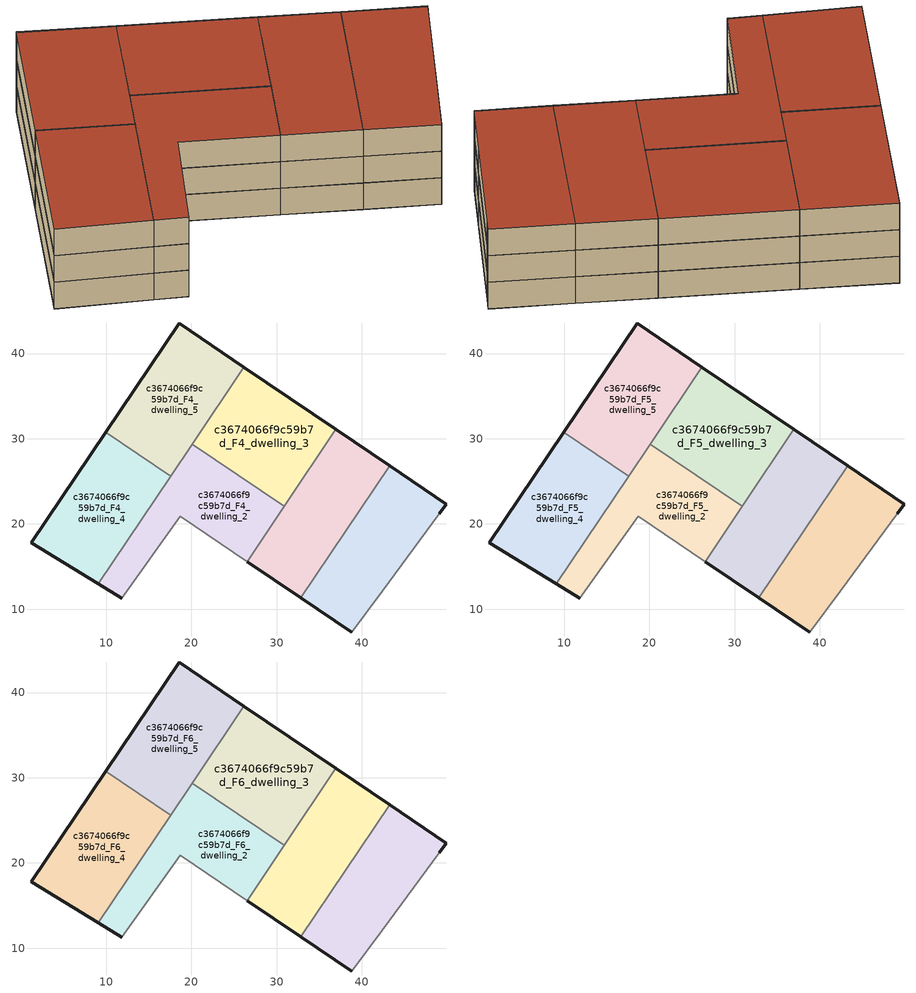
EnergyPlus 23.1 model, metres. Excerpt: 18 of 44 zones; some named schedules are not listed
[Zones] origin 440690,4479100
c3674066f9c59b7d_F4_dwelling_0
 floor to c3674066f9c59b7d_F3_dwelling_0 (EU_floor_Construction): 42.39,12.1 49.08,21.19 49.91,22.33 43.27,26.83 32.87,11.34 38.85,7.32 z12
 wall outside (EU_wall_Construction): 38.85,7.32 32.87,11.34 / 43.27,26.83 49.91,22.33 49.08,21.19 z12:15
 wall to c3674066f9c59b7d_F4_dwelling_1 (EU_wall_Construction): 32.87,11.34 43.27,26.83 z12:15
 wall adiabatic (EU_wall_Construction): 49.08,21.19 42.39,12.1 38.85,7.32 z12:15
c3674066f9c59b7d_F4_dwelling_1
 floor to c3674066f9c59b7d_F3_dwelling_1 (EU_floor_Construction): 32.87,11.34 43.27,26.83 36.97,31.11 26.55,15.59 z12
 wall outside (EU_wall_Construction): 32.87,11.34 26.55,15.59 / 36.97,31.11 43.27,26.83 z12:15
 wall to c3674066f9c59b7d_F4_dwelling_3 (EU_wall_Construction): 30.9,22.07 36.97,31.11 z12:15
 wall to c3674066f9c59b7d_F4_dwelling_2 (EU_wall_Construction): 26.55,15.59 30.9,22.07 z12:15
c3674066f9c59b7d_F4_dwelling_2
 floor to c3674066f9c59b7d_F3_dwelling_2 (EU_floor_Construction): 26.55,15.59 30.91,22.07 20.08,29.34 9.07,12.96 11.85,11.26 18.68,20.88 z12
 wall outside (EU_wall_Construction): 11.85,11.26 9.07,12.96 z12:15
 wall adiabatic (EU_wall_Construction): 26.55,15.59 18.68,20.88 11.85,11.26 z12:15
 wall to c3674066f9c59b7d_F4_dwelling_3 (EU_wall_Construction): 20.08,29.34 30.91,22.07 z12:15
 wall to c3674066f9c59b7d_F4_dwelling_4 (EU_wall_Construction): 9.07,12.96 17.58,25.62 z12:15
 wall to c3674066f9c59b7d_F4_dwelling_5 (EU_wall_Construction): 17.58,25.62 20.08,29.34 z12:15
c3674066f9c59b7d_F4_dwelling_3
 floor to c3674066f9c59b7d_F3_dwelling_3 (EU_floor_Construction): 30.91,22.07 36.97,31.11 26.18,38.42 20.08,29.34 z12
 wall outside (EU_wall_Construction): 26.18,38.42 36.97,31.11 z12:15
 wall to c3674066f9c59b7d_F4_dwelling_5 (EU_wall_Construction): 20.08,29.34 26.18,38.42 z12:15
c3674066f9c59b7d_F4_dwelling_4
 floor to c3674066f9c59b7d_F3_dwelling_4 (EU_floor_Construction): 9.07,12.96 17.58,25.62 9.93,30.75 1.21,17.77 z12
 wall outside (EU_wall_Construction): 9.07,12.96 1.21,17.77 9.93,30.75 z12:15
 wall to c3674066f9c59b7d_F4_dwelling_5 (EU_wall_Construction): 9.93,30.75 17.58,25.62 z12:15
c3674066f9c59b7d_F4_dwelling_5
 floor to c3674066f9c59b7d_F3_dwelling_5 (EU_floor_Construction): 17.58,25.62 26.18,38.42 18.55,43.59 9.93,30.75 z12
 wall outside (EU_wall_Construction): 9.93,30.75 18.55,43.59 26.18,38.42 z12:15
c3674066f9c59b7d_F5_dwelling_0
 floor to c3674066f9c59b7d_F4_dwelling_0 (EU_floor_Construction): 42.39,12.1 49.08,21.19 49.91,22.33 43.27,26.83 32.87,11.34 38.85,7.32 z15
 wall outside (EU_wall_Construction): 38.85,7.32 32.87,11.34 / 43.27,26.83 49.91,22.33 49.08,21.19 z15:18
 wall to c3674066f9c59b7d_F5_dwelling_1 (EU_wall_Construction): 32.87,11.34 43.27,26.83 z15:18
 wall adiabatic (EU_wall_Construction): 49.08,21.19 42.39,12.1 38.85,7.32 z15:18
c3674066f9c59b7d_F5_dwelling_1
 floor to c3674066f9c59b7d_F4_dwelling_1 (EU_floor_Construction): 32.87,11.34 43.27,26.83 36.97,31.11 26.55,15.59 z15
 wall outside (EU_wall_Construction): 32.87,11.34 26.55,15.59 / 36.97,31.11 43.27,26.83 z15:18
 wall to c3674066f9c59b7d_F5_dwelling_3 (EU_wall_Construction): 30.9,22.07 36.97,31.11 z15:18
 wall to c3674066f9c59b7d_F5_dwelling_2 (EU_wall_Construction): 26.55,15.59 30.9,22.07 z15:18
c3674066f9c59b7d_F5_dwelling_2
 floor to c3674066f9c59b7d_F4_dwelling_2 (EU_floor_Construction): 26.55,15.59 30.91,22.07 20.08,29.34 9.07,12.96 11.85,11.26 18.68,20.88 z15
 wall outside (EU_wall_Construction): 11.85,11.26 9.07,12.96 z15:18
 wall adiabatic (EU_wall_Construction): 26.55,15.59 18.68,20.88 11.85,11.26 z15:18
 wall to c3674066f9c59b7d_F5_dwelling_3 (EU_wall_Construction): 20.08,29.34 30.91,22.07 z15:18
 wall to c3674066f9c59b7d_F5_dwelling_4 (EU_wall_Construction): 9.07,12.96 17.58,25.62 z15:18
 wall to c3674066f9c59b7d_F5_dwelling_5 (EU_wall_Construction): 17.58,25.62 20.08,29.34 z15:18
c3674066f9c59b7d_F5_dwelling_3
 floor to c3674066f9c59b7d_F4_dwelling_3 (EU_floor_Construction): 30.91,22.07 36.97,31.11 26.18,38.42 20.08,29.34 z15
 wall outside (EU_wall_Construction): 26.18,38.42 36.97,31.11 z15:18
 wall to c3674066f9c59b7d_F5_dwelling_5 (EU_wall_Construction): 20.08,29.34 26.18,38.42 z15:18
c3674066f9c59b7d_F5_dwelling_4
 floor to c3674066f9c59b7d_F4_dwelling_4 (EU_floor_Construction): 9.07,12.96 17.58,25.62 9.93,30.75 1.21,17.77 z15
 wall outside (EU_wall_Construction): 9.07,12.96 1.21,17.77 9.93,30.75 z15:18
 wall to c3674066f9c59b7d_F5_dwelling_5 (EU_wall_Construction): 9.93,30.75 17.58,25.62 z15:18
c3674066f9c59b7d_F5_dwelling_5
 floor to c3674066f9c59b7d_F4_dwelling_5 (EU_floor_Construction): 17.58,25.62 26.18,38.42 18.55,43.59 9.93,30.75 z15
 wall outside (EU_wall_Construction): 9.93,30.75 18.55,43.59 26.18,38.42 z15:18
c3674066f9c59b7d_F6_dwelling_0
 floor to c3674066f9c59b7d_F5_dwelling_0 (EU_floor_Construction): 42.39,12.1 49.08,21.19 49.91,22.33 43.27,26.83 32.87,11.34 38.85,7.32 z18
 wall outside (EU_wall_Construction): 38.85,7.32 32.87,11.34 / 43.27,26.83 49.91,22.33 49.08,21.19 z18:21
 wall to c3674066f9c59b7d_F6_dwelling_1 (EU_wall_Construction): 32.87,11.34 43.27,26.83 z18:21
 wall adiabatic (EU_wall_Construction): 49.08,21.19 42.39,12.1 38.85,7.32 z18:21
 roof outside (EU_roof_Construction): 49.91,22.33 49.08,21.19 42.39,12.1 38.85,7.32 32.87,11.34 43.27,26.83 z21
c3674066f9c59b7d_F6_dwelling_1
 floor to c3674066f9c59b7d_F5_dwelling_1 (EU_floor_Construction): 32.87,11.34 43.27,26.83 36.97,31.11 26.55,15.59 z18
 wall outside (EU_wall_Construction): 32.87,11.34 26.55,15.59 / 36.97,31.11 43.27,26.83 z18:21
 wall to c3674066f9c59b7d_F6_dwelling_3 (EU_wall_Construction): 30.9,22.07 36.97,31.11 z18:21
 wall to c3674066f9c59b7d_F6_dwelling_2 (EU_wall_Construction): 26.55,15.59 30.9,22.07 z18:21
 roof outside (EU_roof_Construction): 43.27,26.83 32.87,11.34 26.55,15.59 36.97,31.11 z21
c3674066f9c59b7d_F6_dwelling_2
 floor to c3674066f9c59b7d_F5_dwelling_2 (EU_floor_Construction): 26.55,15.59 30.91,22.07 20.08,29.34 9.07,12.96 11.85,11.26 18.68,20.88 z18
 wall outside (EU_wall_Construction): 11.85,11.26 9.07,12.96 z18:21
 wall adiabatic (EU_wall_Construction): 26.55,15.59 18.68,20.88 11.85,11.26 z18:21
 wall to c3674066f9c59b7d_F6_dwelling_3 (EU_wall_Construction): 20.08,29.34 30.91,22.07 z18:21
 wall to c3674066f9c59b7d_F6_dwelling_4 (EU_wall_Construction): 9.07,12.96 17.58,25.62 z18:21
 wall to c3674066f9c59b7d_F6_dwelling_5 (EU_wall_Construction): 17.58,25.62 20.08,29.34 z18:21
 roof outside (EU_roof_Construction): 30.91,22.07 26.55,15.59 18.68,20.88 11.85,11.26 9.07,12.96 20.08,29.34 z21
c3674066f9c59b7d_F6_dwelling_3
 floor to c3674066f9c59b7d_F5_dwelling_3 (EU_floor_Construction): 30.91,22.07 36.97,31.11 26.18,38.42 20.08,29.34 z18
 wall outside (EU_wall_Construction): 26.18,38.42 36.97,31.11 z18:21
 wall to c3674066f9c59b7d_F6_dwelling_5 (EU_wall_Construction): 20.08,29.34 26.18,38.42 z18:21
 roof outside (EU_roof_Construction): 36.97,31.11 30.91,22.07 20.08,29.34 26.18,38.42 z21
c3674066f9c59b7d_F6_dwelling_4
 floor to c3674066f9c59b7d_F5_dwelling_4 (EU_floor_Construction): 9.07,12.96 17.58,25.62 9.93,30.75 1.21,17.77 z18
 wall outside (EU_wall_Construction): 9.07,12.96 1.21,17.77 9.93,30.75 z18:21
 wall to c3674066f9c59b7d_F6_dwelling_5 (EU_wall_Construction): 9.93,30.75 17.58,25.62 z18:21
 roof outside (EU_roof_Construction): 17.58,25.62 9.07,12.96 1.21,17.77 9.93,30.75 z21
c3674066f9c59b7d_F6_dwelling_5
 floor to c3674066f9c59b7d_F5_dwelling_5 (EU_floor_Construction): 17.58,25.62 26.18,38.42 18.55,43.59 9.93,30.75 z18
 wall outside (EU_wall_Construction): 9.93,30.75 18.55,43.59 26.18,38.42 z18:21
 roof outside (EU_roof_Construction): 26.18,38.42 17.58,25.62 9.93,30.75 18.55,43.59 z21
[Building]
EU S2 Campaign: North Axis=0; Terrain=City; Solar Distribution=FullExterior
[Site:Location]
Madrid: Latitude=40.5; Longitude=-3.5; Time Zone=1; Elevation=609
[SizingPeriod:WeatherFileDays]
AnnualSizingPeriod: Begin Month=1; Begin Day of Month=1; End Month=12; End Day of Month=31; Day of Week for Start Day=Monday; Use Weather File Daylight Saving Period=No; Use Weather File Rain and Snow Indicators=No
[MATERIAL]
EU_InternalMass_Material: Roughness=MediumRough; Thickness=0.1; Conductivity=1; Density=1800; Specific Heat=900; Thermal Absorptance=0.9; Solar Absorptance=0.7; Visible Absorptance=0.7
[MATERIAL:NOMASS] Roughness=MediumRough; Thermal Absorptance=0.9; Solar Absorptance=0.7; Visible Absorptance=0.7
Name | Thermal Resistance
EU_wall_NoMass | 1.60022
EU_roof_NoMass | 1.57597
EU_floor_NoMass | 0.470652
[CONSTRUCTION]
EU_wall_Construction: EU_wall_NoMass
EU_roof_Construction: EU_roof_NoMass
EU_floor_Construction: EU_floor_NoMass
EU_InternalMass_Construction: EU_InternalMass_Material
[ZONE] Type=1; Multiplier=1; Ceiling Height=autocalculate; Floor Area=autocalculate; Part of Total Floor Area=Yes
Name | Volume
c3674066f9c59b7d_F4_dwelling_0; c3674066f9c59b7d_F5_dwelling_0; c3674066f9c59b7d_F6_dwelling_0 | 426.582
c3674066f9c59b7d_F4_dwelling_1; c3674066f9c59b7d_F5_dwelling_1; c3674066f9c59b7d_F6_dwelling_1 | 426.605
c3674066f9c59b7d_F4_dwelling_2; c3674066f9c59b7d_F5_dwelling_2; c3674066f9c59b7d_F6_dwelling_2 | 426.591
c3674066f9c59b7d_F4_dwelling_3; c3674066f9c59b7d_F5_dwelling_3; c3674066f9c59b7d_F6_dwelling_3 | 426.61
c3674066f9c59b7d_F4_dwelling_4; c3674066f9c59b7d_F5_dwelling_4; c3674066f9c59b7d_F6_dwelling_4 | 426.597
c3674066f9c59b7d_F4_dwelling_5; c3674066f9c59b7d_F5_dwelling_5; c3674066f9c59b7d_F6_dwelling_5 | 426.594
[INTERNALMASS] Construction=EU_InternalMass_Construction
Name | Zone or ZoneList | Surface Area
c3674066f9c59b7d_F4_dwelling_0_EU_InternalMass | c3674066f9c59b7d_F4_dwelling_0 | 142.194
c3674066f9c59b7d_F4_dwelling_1_EU_InternalMass | c3674066f9c59b7d_F4_dwelling_1 | 142.202
c3674066f9c59b7d_F4_dwelling_2_EU_InternalMass | c3674066f9c59b7d_F4_dwelling_2 | 142.196
c3674066f9c59b7d_F4_dwelling_3_EU_InternalMass | c3674066f9c59b7d_F4_dwelling_3 | 142.201
c3674066f9c59b7d_F4_dwelling_4_EU_InternalMass | c3674066f9c59b7d_F4_dwelling_4 | 142.198
c3674066f9c59b7d_F4_dwelling_5_EU_InternalMass | c3674066f9c59b7d_F4_dwelling_5 | 142.197
c3674066f9c59b7d_F5_dwelling_0_EU_InternalMass | c3674066f9c59b7d_F5_dwelling_0 | 142.194
c3674066f9c59b7d_F5_dwelling_1_EU_InternalMass | c3674066f9c59b7d_F5_dwelling_1 | 142.202
c3674066f9c59b7d_F5_dwelling_2_EU_InternalMass | c3674066f9c59b7d_F5_dwelling_2 | 142.196
c3674066f9c59b7d_F5_dwelling_3_EU_InternalMass | c3674066f9c59b7d_F5_dwelling_3 | 142.201
c3674066f9c59b7d_F5_dwelling_4_EU_InternalMass | c3674066f9c59b7d_F5_dwelling_4 | 142.198
c3674066f9c59b7d_F5_dwelling_5_EU_InternalMass | c3674066f9c59b7d_F5_dwelling_5 | 142.197
c3674066f9c59b7d_F6_dwelling_0_EU_InternalMass | c3674066f9c59b7d_F6_dwelling_0 | 142.194
c3674066f9c59b7d_F6_dwelling_1_EU_InternalMass | c3674066f9c59b7d_F6_dwelling_1 | 142.202
c3674066f9c59b7d_F6_dwelling_2_EU_InternalMass | c3674066f9c59b7d_F6_dwelling_2 | 142.196
c3674066f9c59b7d_F6_dwelling_3_EU_InternalMass | c3674066f9c59b7d_F6_dwelling_3 | 142.201
c3674066f9c59b7d_F6_dwelling_4_EU_InternalMass | c3674066f9c59b7d_F6_dwelling_4 | 142.198
c3674066f9c59b7d_F6_dwelling_5_EU_InternalMass | c3674066f9c59b7d_F6_dwelling_5 | 142.197
[OTHEREQUIPMENT] Fuel Type=Electricity; Design Level Calculation Method=Watts/Area; Power per Zone Floor Area=1; Fraction Latent=0; Fraction Radiant=0; Fraction Lost=0; Carbon Dioxide Generation Rate=0; EndUse Subcategory=EU_Step8_InternalGains
Name | Zone or ZoneList or Space or SpaceList | Schedule
EU_Step8_InternalGain_c3674066f9c59b7d_F4_dwelling_0_f000 | c3674066f9c59b7d_F4_dwelling_0 | EU_Step8_GainSchedule_c3674066f9c59b7d_F4_dwelling_0_f000
EU_Step8_InternalGain_c3674066f9c59b7d_F4_dwelling_1_f000 | c3674066f9c59b7d_F4_dwelling_1 | EU_Step8_GainSchedule_c3674066f9c59b7d_F4_dwelling_1_f000
EU_Step8_InternalGain_c3674066f9c59b7d_F4_dwelling_2_f000 | c3674066f9c59b7d_F4_dwelling_2 | EU_Step8_GainSchedule_c3674066f9c59b7d_F4_dwelling_2_f000
EU_Step8_InternalGain_c3674066f9c59b7d_F4_dwelling_3_f000 | c3674066f9c59b7d_F4_dwelling_3 | EU_Step8_GainSchedule_c3674066f9c59b7d_F4_dwelling_3_f000
EU_Step8_InternalGain_c3674066f9c59b7d_F4_dwelling_4_f000 | c3674066f9c59b7d_F4_dwelling_4 | EU_Step8_GainSchedule_c3674066f9c59b7d_F4_dwelling_4_f000
EU_Step8_InternalGain_c3674066f9c59b7d_F4_dwelling_5_f000 | c3674066f9c59b7d_F4_dwelling_5 | EU_Step8_GainSchedule_c3674066f9c59b7d_F4_dwelling_5_f000
EU_Step8_InternalGain_c3674066f9c59b7d_F5_dwelling_0_f000 | c3674066f9c59b7d_F5_dwelling_0 | EU_Step8_GainSchedule_c3674066f9c59b7d_F5_dwelling_0_f000
EU_Step8_InternalGain_c3674066f9c59b7d_F5_dwelling_1_f000 | c3674066f9c59b7d_F5_dwelling_1 | EU_Step8_GainSchedule_c3674066f9c59b7d_F5_dwelling_1_f000
EU_Step8_InternalGain_c3674066f9c59b7d_F5_dwelling_2_f000 | c3674066f9c59b7d_F5_dwelling_2 | EU_Step8_GainSchedule_c3674066f9c59b7d_F5_dwelling_2_f000
EU_Step8_InternalGain_c3674066f9c59b7d_F5_dwelling_3_f000 | c3674066f9c59b7d_F5_dwelling_3 | EU_Step8_GainSchedule_c3674066f9c59b7d_F5_dwelling_3_f000
EU_Step8_InternalGain_c3674066f9c59b7d_F5_dwelling_4_f000 | c3674066f9c59b7d_F5_dwelling_4 | EU_Step8_GainSchedule_c3674066f9c59b7d_F5_dwelling_4_f000
EU_Step8_InternalGain_c3674066f9c59b7d_F5_dwelling_5_f000 | c3674066f9c59b7d_F5_dwelling_5 | EU_Step8_GainSchedule_c3674066f9c59b7d_F5_dwelling_5_f000
EU_Step8_InternalGain_c3674066f9c59b7d_F6_dwelling_0_f000 | c3674066f9c59b7d_F6_dwelling_0 | EU_Step8_GainSchedule_c3674066f9c59b7d_F6_dwelling_0_f000
EU_Step8_InternalGain_c3674066f9c59b7d_F6_dwelling_1_f000 | c3674066f9c59b7d_F6_dwelling_1 | EU_Step8_GainSchedule_c3674066f9c59b7d_F6_dwelling_1_f000
EU_Step8_InternalGain_c3674066f9c59b7d_F6_dwelling_2_f000 | c3674066f9c59b7d_F6_dwelling_2 | EU_Step8_GainSchedule_c3674066f9c59b7d_F6_dwelling_2_f000
EU_Step8_InternalGain_c3674066f9c59b7d_F6_dwelling_3_f000 | c3674066f9c59b7d_F6_dwelling_3 | EU_Step8_GainSchedule_c3674066f9c59b7d_F6_dwelling_3_f000
EU_Step8_InternalGain_c3674066f9c59b7d_F6_dwelling_4_f000 | c3674066f9c59b7d_F6_dwelling_4 | EU_Step8_GainSchedule_c3674066f9c59b7d_F6_dwelling_4_f000
EU_Step8_InternalGain_c3674066f9c59b7d_F6_dwelling_5_f000 | c3674066f9c59b7d_F6_dwelling_5 | EU_Step8_GainSchedule_c3674066f9c59b7d_F6_dwelling_5_f000
[ZONEVENTILATION:DESIGNFLOWRATE] Schedule=EU_AlwaysOn; Design Flow Rate Calculation Method=AirChanges/Hour; Air Changes per Hour=0.480704; Ventilation Type=Natural; Fan Pressure Rise=0; Fan Total Efficiency=1; Constant Term Coefficient=1; Temperature Term Coefficient=0; Velocity Term Coefficient=0; Velocity Squared Term Coefficient=0; Minimum Indoor Temperature=-100; Maximum Indoor Temperature=100; Delta Temperature=-100; Minimum Outdoor Temperature=-100; Maximum Outdoor Temperature=100; Maximum Wind Speed=40
Name | Zone or ZoneList or Space or SpaceList
EU_ConstantAir_c3674066f9c59b7d_F4_dwelling_0 | c3674066f9c59b7d_F4_dwelling_0
EU_ConstantAir_c3674066f9c59b7d_F4_dwelling_1 | c3674066f9c59b7d_F4_dwelling_1
EU_ConstantAir_c3674066f9c59b7d_F4_dwelling_2 | c3674066f9c59b7d_F4_dwelling_2
EU_ConstantAir_c3674066f9c59b7d_F4_dwelling_3 | c3674066f9c59b7d_F4_dwelling_3
EU_ConstantAir_c3674066f9c59b7d_F4_dwelling_4 | c3674066f9c59b7d_F4_dwelling_4
EU_ConstantAir_c3674066f9c59b7d_F4_dwelling_5 | c3674066f9c59b7d_F4_dwelling_5
EU_ConstantAir_c3674066f9c59b7d_F5_dwelling_0 | c3674066f9c59b7d_F5_dwelling_0
EU_ConstantAir_c3674066f9c59b7d_F5_dwelling_1 | c3674066f9c59b7d_F5_dwelling_1
EU_ConstantAir_c3674066f9c59b7d_F5_dwelling_2 | c3674066f9c59b7d_F5_dwelling_2
EU_ConstantAir_c3674066f9c59b7d_F5_dwelling_3 | c3674066f9c59b7d_F5_dwelling_3
EU_ConstantAir_c3674066f9c59b7d_F5_dwelling_4 | c3674066f9c59b7d_F5_dwelling_4
EU_ConstantAir_c3674066f9c59b7d_F5_dwelling_5 | c3674066f9c59b7d_F5_dwelling_5
EU_ConstantAir_c3674066f9c59b7d_F6_dwelling_0 | c3674066f9c59b7d_F6_dwelling_0
EU_ConstantAir_c3674066f9c59b7d_F6_dwelling_1 | c3674066f9c59b7d_F6_dwelling_1
EU_ConstantAir_c3674066f9c59b7d_F6_dwelling_2 | c3674066f9c59b7d_F6_dwelling_2
EU_ConstantAir_c3674066f9c59b7d_F6_dwelling_3 | c3674066f9c59b7d_F6_dwelling_3
EU_ConstantAir_c3674066f9c59b7d_F6_dwelling_4 | c3674066f9c59b7d_F6_dwelling_4
EU_ConstantAir_c3674066f9c59b7d_F6_dwelling_5 | c3674066f9c59b7d_F6_dwelling_5
[HVACTEMPLATE:ZONE:IDEALLOADSAIRSYSTEM] System Availability Schedule=EU_AlwaysOn; Maximum Heating Supply Air Temperature=50; Minimum Cooling Supply Air Temperature=13; Maximum Heating Supply Air Humidity Ratio=0.0156; Minimum Cooling Supply Air Humidity Ratio=0.0077; Heating Limit=NoLimit; Cooling Limit=NoLimit; Heating Availability Schedule=EU_AlwaysOn; Cooling Availability Schedule=EU_CoolingOff; Dehumidification Control Type=ConstantSensibleHeatRatio; Cooling Sensible Heat Ratio=0.7; Dehumidification Setpoint=60; Humidification Control Type=None; Humidification Setpoint=30; Outdoor Air Method=None; Outdoor Air Flow Rate per Person=0.00944; Outdoor Air Flow Rate per Zone Floor Area=0; Outdoor Air Flow Rate per Zone=0; Demand Controlled Ventilation Type=None; Outdoor Air Economizer Type=NoEconomizer; Heat Recovery Type=None; Sensible Heat Recovery Effectiveness=0.7; Latent Heat Recovery Effectiveness=0.65
Name | Template Thermostat
c3674066f9c59b7d_F4_dwelling_0 | EU_HeatOnly_c3674066f9c59b7d_F4_dwelling_0
c3674066f9c59b7d_F4_dwelling_1 | EU_HeatOnly_c3674066f9c59b7d_F4_dwelling_1
c3674066f9c59b7d_F4_dwelling_2 | EU_HeatOnly_c3674066f9c59b7d_F4_dwelling_2
c3674066f9c59b7d_F4_dwelling_3 | EU_HeatOnly_c3674066f9c59b7d_F4_dwelling_3
c3674066f9c59b7d_F4_dwelling_4 | EU_HeatOnly_c3674066f9c59b7d_F4_dwelling_4
c3674066f9c59b7d_F4_dwelling_5 | EU_HeatOnly_c3674066f9c59b7d_F4_dwelling_5
c3674066f9c59b7d_F5_dwelling_0 | EU_HeatOnly_c3674066f9c59b7d_F5_dwelling_0
c3674066f9c59b7d_F5_dwelling_1 | EU_HeatOnly_c3674066f9c59b7d_F5_dwelling_1
c3674066f9c59b7d_F5_dwelling_2 | EU_HeatOnly_c3674066f9c59b7d_F5_dwelling_2
c3674066f9c59b7d_F5_dwelling_3 | EU_HeatOnly_c3674066f9c59b7d_F5_dwelling_3
c3674066f9c59b7d_F5_dwelling_4 | EU_HeatOnly_c3674066f9c59b7d_F5_dwelling_4
c3674066f9c59b7d_F5_dwelling_5 | EU_HeatOnly_c3674066f9c59b7d_F5_dwelling_5
c3674066f9c59b7d_F6_dwelling_0 | EU_HeatOnly_c3674066f9c59b7d_F6_dwelling_0
